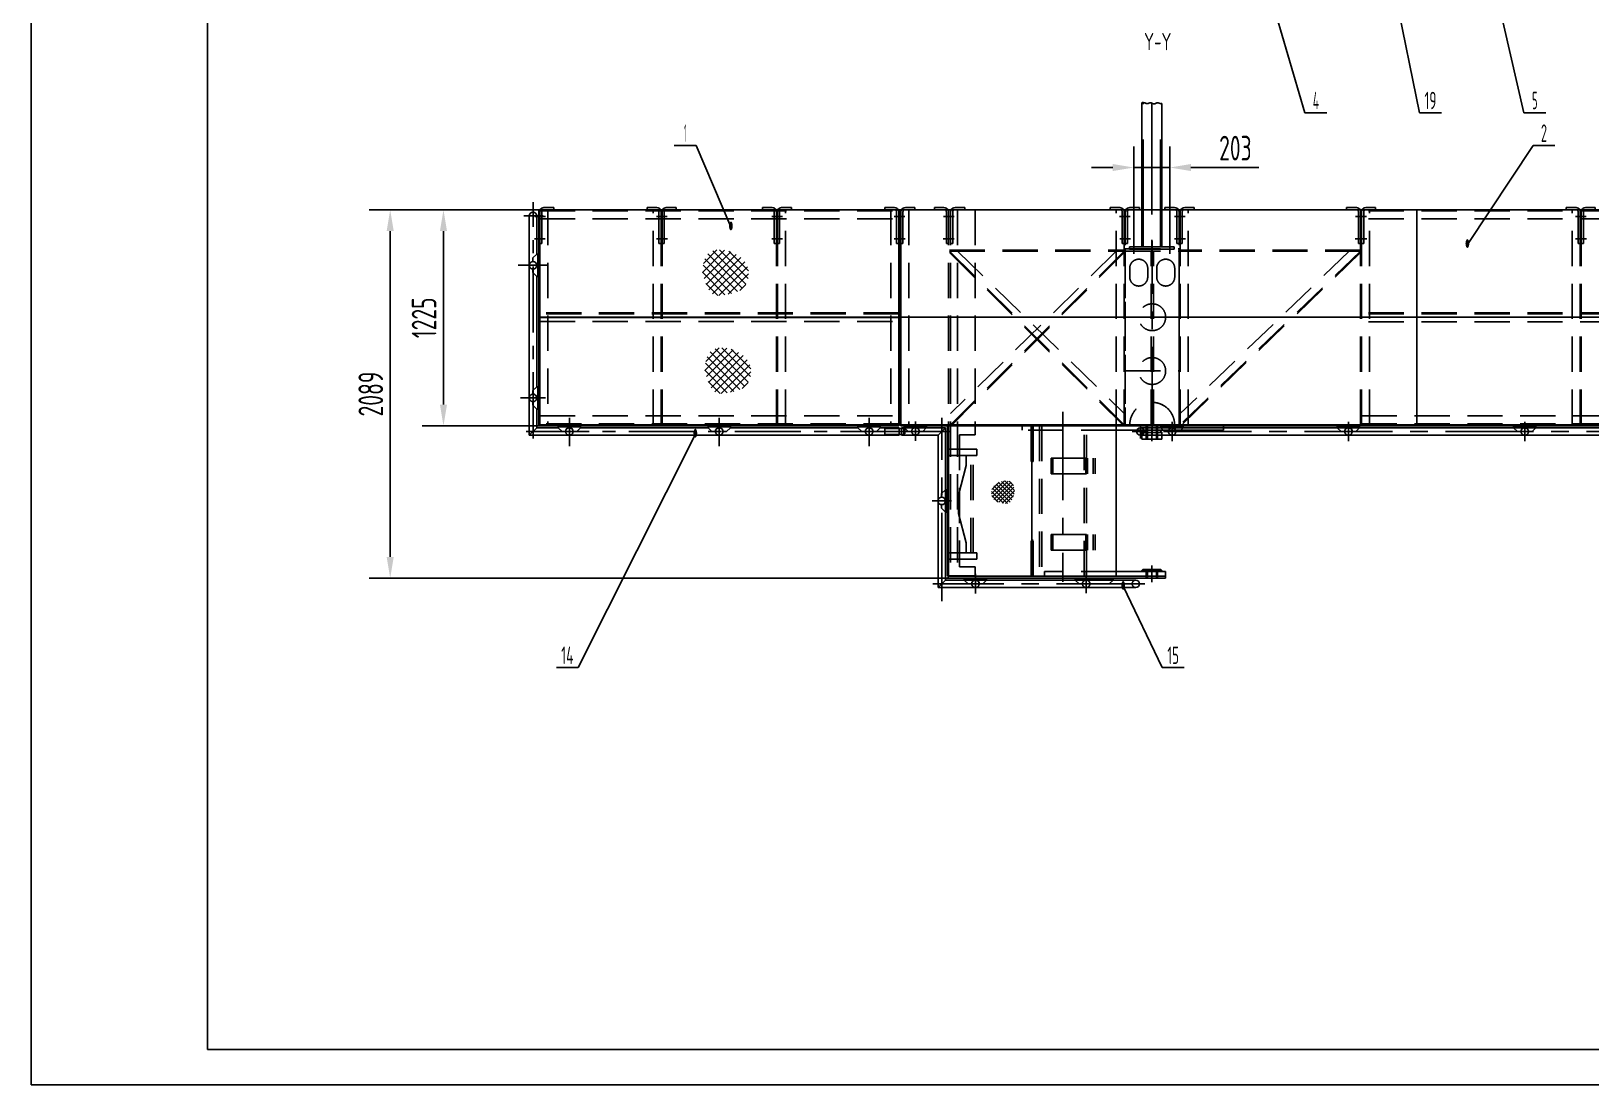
# Model space of a CAD drawing. Header units: millimetres. Extents: x 0 to 16800, y 0 to 11880.
# Drawn here: x 0 to 8845, y 0 to 5977 of the extents above; entities that cross this region are included whole.
import ezdxf
from ezdxf.enums import TextEntityAlignment as Align

# ---------------------------------------------------------------- set-up
doc = ezdxf.new("R2010")
doc.units = ezdxf.units.MM
doc.header["$LTSCALE"] = 400
doc.linetypes.add('F', pattern=[0.75, 0.5, -0.25])
doc.linetypes.add('G', pattern=[2, 1.25, -0.25, 0.25, -0.25])
for name, color, linetype in [('01', 7, 'Continuous'), ('02', 1, 'Continuous'), ('04', 2, 'F'), ('05', 4, 'G'), ('08', 1, 'Continuous'), ('11', 3, 'Continuous')]:
    doc.layers.add(name, color=color, linetype=linetype)
doc.styles.get("Standard").update_dxf_attribs({"font": 'isocp', "width": 0.707, "bigfont": 'intecad.shx'})
doc.dimstyles.new('INTE', dxfattribs={"dimscale": 40, "dimtxt": 3.5, "dimasz": 3, "dimexe": 3, "dimexo": 0, "dimgap": 1, "dimtad": 1, "dimdsep": 46, "dimtxsty": 'Standard', "dimcen": 0, "dimclrd": 1, "dimclre": 1, "dimclrt": 3, "dimaunit": 1, "dimadec": 0, "dimazin": 0, "dimtfac": 1, "dimtmove": 0, "dimatfit": 0, "dimfxl": 1, "dimarcsym": 0})

# ---------------------------------------------------------------- blocks, each defined once
blk = doc.blocks.new('qe40051123afaf')
at = {"layer": '02', "linetype": 'Continuous'}
h = blk.add_hatch(dxfattribs=at)
h.set_pattern_fill('ANSI37', color=1, scale=10, style=0)
h.set_pattern_definition([(45, (13483.265, -2957.207), (-22.45064, 22.45064), []), (135, (13483.265, -2957.207), (-22.45064, -22.45064), [])])
edge = h.paths.add_edge_path()
edge.add_spline(control_points=[(24768.4, -1615.2), (24773.6, -1575.4), (24789.9, -1451.6), (25060.8, -1520.3), (25023.6, -1721.7), (24917.2, -1742.6), (24823.5, -1762), (24790.9, -1691.6), (24776.1, -1647.4), (24770.6, -1624.3), (24768.4, -1615.2)], knot_values=[0, 0, 0, 0, 107.226623, 332.783515, 469.925804, 564.431844, 645.860592, 719.225168, 762.115824, 790.07632, 790.07632, 790.07632, 790.07632], degree=3, periodic=0)
h = blk.add_hatch(dxfattribs=at)
h.set_pattern_fill('ANSI37', color=1, scale=10, style=0)
h.set_pattern_definition([(45, (13496.544, -3513.042), (-22.45064, 22.45064), []), (135, (13496.544, -3513.042), (-22.45064, -22.45064), [])])
edge = h.paths.add_edge_path()
edge.add_spline(control_points=[(24781.7, -2171.1), (24786.9, -2131.2), (24803.2, -2007.4), (25074.1, -2076.2), (25036.8, -2277.6), (24930.5, -2298.5), (24836.7, -2317.9), (24804.2, -2247.4), (24789.3, -2203.3), (24783.9, -2180.2), (24781.7, -2171.1)], knot_values=[0, 0, 0, 0, 107.226623, 332.783515, 469.925804, 564.431844, 645.860592, 719.225168, 762.115824, 790.07632, 790.07632, 790.07632, 790.07632], degree=3, periodic=0)
for p, q in [((23841.2, -1265.5), (23841.2, -2484.5)), ((23847.2, -1874.5), (23847.2, -1276.5)), ((23847.2, -1278.5), (23847.2, -2484.5)), ((25883.2, -1265.5), (25883.2, -2484.5)), ((25883.2, -1265.5), (25883.2, -1874.5)), ((25889.2, -1265.5), (25889.2, -2484.5)), ((25883.2, -1874.5), (23847.2, -1874.5)), ((23847.2, -2484.5), (23847.2, -1875.5)), ((23847.2, -1875.5), (25883.2, -1875.5)), ((25883.2, -1875.5), (25883.2, -2484.5)), ((23847.2, -2484.5), (25877.2, -2484.5)), ((23847.2, -2484.5), (23847.2, -2490.5)), ((25883.2, -2484.5), (23847.2, -2484.5)), ((25883.2, -2490.5), (23847.2, -2490.5)), ((25883.2, -2484.5), (25883.2, -2490.5))]:
    blk.add_line(p, q)
at = {"layer": '01', "color": 7, "linetype": 'Continuous'}
for p, q in [((23892.2, -1265.5), (23841.2, -1265.5)), ((23871.2, -1252.5), (23927.2, -1252.5)), ((23873.2, -1265.5), (25889.2, -1265.5)), ((23927.2, -1252.5), (23927.2, -1264.5)), ((24511.8, -1252.5), (24455.8, -1252.5)), ((24455.8, -1252.5), (24455.8, -1264.5)), ((24564.6, -1252.5), (24620.6, -1252.5)), ((24620.6, -1252.5), (24620.6, -1264.5)), ((25165.8, -1252.5), (25109.8, -1252.5)), ((25109.8, -1252.5), (25109.8, -1264.5)), ((25218.6, -1252.5), (25274.6, -1252.5)), ((25274.6, -1252.5), (25274.6, -1264.5)), ((25859.8, -1252.5), (25803.8, -1252.5)), ((25803.8, -1252.5), (25803.8, -1264.5))]:
    blk.add_line(p, q, dxfattribs=at)
at = {"layer": '01'}
for p, q in [((23927.2, -1264.5), (23871.2, -1264.5)), ((24455.8, -1264.5), (24511.8, -1264.5)), ((24620.6, -1264.5), (24565.2, -1264.5)), ((25109.8, -1264.5), (25165.8, -1264.5)), ((25274.6, -1264.5), (25219.2, -1264.5)), ((25803.8, -1264.5), (25859.8, -1264.5)), ((23841.2, -2484.5), (23847.2, -2484.5)), ((25883.2, -2484.5), (25889.2, -2484.5))]:
    blk.add_line(p, q, dxfattribs=at)
for centre, radius, start, end in [((23871.2, -1276.5), 24, 90, 152.72039), ((23871.2, -1276.5), 12, 90, 113.55646), ((24511.2, -1276.5), 12, 66.44354, 90), ((24512.3, -1274.7), 22.3, 24.57226, 91.25855), ((24564.1, -1274.7), 22.3, 88.74145, 155.42774), ((24565.2, -1276.5), 12, 90, 113.55646), ((25165.2, -1276.5), 12, 66.44354, 90), ((25166.3, -1274.7), 22.3, 24.57226, 91.25855), ((25218.1, -1274.7), 22.3, 88.74145, 155.42774), ((25219.2, -1276.5), 12, 90, 113.55646), ((25859.2, -1276.5), 12, 66.44354, 90), ((25860.3, -1274.7), 22.3, 24.57226, 91.25855)]:
    blk.add_arc(centre, radius, start, end, dxfattribs=at)
at = {"layer": '04', "color": 2, "linetype": 'F'}
for p, q in [((23847.2, -1265.5), (23847.2, -1455.5)), ((23847.2, -1271.5), (25883.2, -1271.5)), ((23847.2, -1315.5), (25883.2, -1315.5)), ((23859.2, -1276.5), (23859.2, -1455.5)), ((23892.2, -1265.5), (23892.2, -2484.5)), ((23927.2, -1265.5), (23927.2, -1265.5)), ((24490.2, -2484.5), (24490.2, -1265.5)), ((24490.2, -1265.5), (24541.2, -1265.5)), ((24523.2, -1276.5), (24523.2, -1455.5)), ((24535.2, -2484.5), (24535.2, -1265.5)), ((24535.2, -1276.5), (24535.2, -1455.5)), ((24541.2, -2484.5), (24541.2, -1265.5)), ((24541.2, -1276.5), (24541.2, -1455.5)), ((24553.2, -1276.5), (24553.2, -1455.5)), ((25144.2, -1265.5), (25195.2, -1265.5)), ((25177.2, -1276.5), (25177.2, -1455.5)), ((25189.2, -2484.5), (25189.2, -1265.5)), ((25189.2, -1276.5), (25189.2, -1455.5)), ((25195.2, -2484.5), (25195.2, -1265.5)), ((25195.2, -1276.5), (25195.2, -1455.5)), ((25207.2, -1276.5), (25207.2, -1455.5)), ((25240.2, -2484.5), (25240.2, -1265.5)), ((25838.2, -1265.5), (25838.2, -2484.5)), ((25871.2, -1276.5), (25871.2, -1455.5)), ((25883.2, -1276.5), (25883.2, -1455.5)), ((23847.2, -1455.5), (23859.2, -1455.5)), ((24535.2, -1455.5), (24523.2, -1455.5)), ((24541.2, -1455.5), (24553.2, -1455.5)), ((25189.2, -1455.5), (25177.2, -1455.5)), ((25195.2, -1455.5), (25207.2, -1455.5)), ((25883.2, -1455.5), (25871.2, -1455.5)), ((25883.2, -1849.5), (23847.2, -1849.5)), ((25883.2, -1855.5), (23847.2, -1855.5)), ((23847.2, -1899.5), (25883.2, -1899.5)), ((23847.2, -2433.5), (25883.2, -2433.5)), ((23892.2, -2484.5), (23841.2, -2484.5)), ((25883.2, -2478.5), (23847.2, -2478.5)), ((25883.2, -2484.5), (23847.2, -2484.5)), ((25838.2, -2484.5), (25883.2, -2484.5))]:
    blk.add_line(p, q, dxfattribs=at)
for centre, radius, start, end in [((23871.2, -1276.5), 24, 152.72039, 180), ((23871.2, -1276.5), 12, 113.55646, 180), ((24511.2, -1276.5), 12, 0, 66.44354), ((24511.2, -1276.5), 24, 0, 27.27961), ((24565.2, -1276.5), 24, 152.72039, 180), ((24565.2, -1276.5), 12, 113.55646, 180), ((25165.2, -1276.5), 12, 0, 66.44354), ((25165.2, -1276.5), 24, 0, 27.27961), ((25219.2, -1276.5), 24, 152.72039, 180), ((25219.2, -1276.5), 12, 113.55646, 180), ((25859.2, -1276.5), 12, 0, 66.44354), ((25859.2, -1276.5), 24, 0, 27.27961)]:
    blk.add_arc(centre, radius, start, end, dxfattribs=at)
at = {"layer": '05', "color": 4, "linetype": 'G'}
for p, q in [((23819.3, -1303.5), (23879.5, -1303.5)), ((24509.3, -1303.5), (24569.6, -1303.5)), ((25163.3, -1303.5), (25223.6, -1303.5)), ((25857.3, -1303.5), (25917.6, -1303.5)), ((23817, -1430.5), (23878.6, -1430.5)), ((24509.3, -1430.5), (24570.9, -1430.5)), ((25163.3, -1430.5), (25224.9, -1430.5)), ((25163.3, -1430.5), (25224.9, -1430.5)), ((25857.3, -1430.5), (25918.9, -1430.5))]:
    blk.add_line(p, q, dxfattribs=at)
blk = doc.blocks.new('A$C42797331')
at = {"layer": '01', "color": 7, "linetype": 'Continuous', "ltscale": 0.6}
for p, q in [((24.7, 114), (24.7, 0)), ((30.7, 114), (24.7, 114)), ((30.7, 114), (30.7, 0)), ((30.7, 114), (36.7, 108)), ((36.7, 108), (36.7, 6)), ((30.7, 0), (24.7, 0)), ((30.7, 0), (36.7, 6))]:
    blk.add_line(p, q, dxfattribs=at)
at = {"layer": '05', "ltscale": 0.6}
blk.add_line((0, 57), (60.2, 57), dxfattribs=at)
blk = doc.blocks.new('A$C7C0A59EA')
at = {"layer": '04'}
for p, q in [((0, 36), (0, 0)), ((0, 36), (160, 36)), ((160, 36), (160, 0)), ((0, 0), (160, 0))]:
    blk.add_line(p, q, dxfattribs=at)
blk = doc.blocks.new('A$C6C847E6B')
at = {"layer": '04'}
for p, q in [((0, 12), (984, 12)), ((0, 12), (0, 0)), ((984, 12), (984, 0)), ((0, 0), (984, 0))]:
    blk.add_line(p, q, dxfattribs=at)
blk = doc.blocks.new('A$C20E85FB4')
at = {"layer": '02', "linetype": 'Continuous', "ltscale": 0.8}
h = blk.add_hatch(dxfattribs=at)
h.set_pattern_fill('ANSI37', color=1, scale=10, style=0)
h.set_pattern_definition([(45, (-11288.267, -1206.898), (-22.45064, 22.45064), []), (135, (-11288.267, -1206.898), (-22.45064, -22.45064), [])])
edge = h.paths.add_edge_path()
edge.add_spline(control_points=[(-3.1, 135.1), (2.1, 175), (18.3, 298.7), (289.3, 230), (252, 28.6), (145.7, 7.7), (51.9, -11.7), (19.4, 58.8), (4.5, 102.9), (-1, 126), (-3.1, 135.1)], knot_values=[0, 0, 0, 0, 107.226623, 332.783515, 469.925804, 564.431844, 645.860592, 719.225168, 762.115824, 790.07632, 790.07632, 790.07632, 790.07632], degree=3, periodic=0)
blk = doc.blocks.new('a78945611qwer11asfqre')
for p, q in [((28308.5, -3125.9), (28321.5, -3112.9)), ((28422.5, -3125.9), (28308.5, -3125.9)), ((28308.5, -3125.9), (28308.5, -3163.9)), ((28308.5, -3163.9), (28422.5, -3163.9)), ((28409.5, -3112.9), (28321.5, -3112.9)), ((28422.5, -3125.9), (28409.5, -3112.9)), ((28422.5, -3163.9), (28422.5, -3125.9))]:
    blk.add_line(p, q)
at = {"layer": '01', "color": 7, "linetype": 'Continuous'}
for p, q in [((26967.5, -1849.9), (27021.5, -1849.9)), ((27021.5, -1849.9), (27021.5, -1861.9)), ((27185.5, -1849.9), (27131.5, -1849.9)), ((27131.5, -1849.9), (27131.5, -1861.9)), ((27249.5, -1849.9), (27303.5, -1849.9)), ((27303.5, -1849.9), (27303.5, -1861.9)), ((28182.5, -1849.9), (28128.5, -1849.9)), ((28128.5, -1849.9), (28128.5, -1861.9)), ((28240.5, -1849.9), (28294.5, -1849.9)), ((28294.5, -1849.9), (28294.5, -1861.9)), ((28493.5, -1849.9), (28439.5, -1849.9)), ((28439.5, -1849.9), (28439.5, -1861.9)), ((28551.5, -1849.9), (28605.5, -1849.9)), ((28605.5, -1849.9), (28605.5, -1861.9)), ((29525.1, -1849.9), (29469.1, -1849.9)), ((29469.1, -1849.9), (29469.1, -1861.9)), ((29577.9, -1849.9), (29633.9, -1849.9)), ((29633.9, -1849.9), (29633.9, -1861.9)), ((30771.1, -1849.9), (30715.1, -1849.9)), ((30715.1, -1849.9), (30715.1, -1861.9)), ((30823.9, -1849.9), (30879.9, -1849.9)), ((30879.9, -1849.9), (30879.9, -1861.9)), ((31777.1, -1849.9), (31721.1, -1849.9)), ((31721.1, -1849.9), (31721.1, -1861.9)), ((31829.9, -1849.9), (31885.9, -1849.9)), ((31885.9, -1849.9), (31885.9, -1861.9)), ((32771.1, -1849.9), (32715.1, -1849.9)), ((32715.1, -1849.9), (32715.1, -1861.9)), ((26935.5, -1862.9), (26935.5, -3081.9)), ((26941.5, -3081.9), (26941.5, -1862.9)), ((32794.5, -1862.9), (26941.5, -1862.9)), ((29867.5, -1862.9), (29867.5, -3081.9)), ((29868.5, -1862.9), (29868.5, -3081.9)), ((32794.5, -3081.9), (32794.5, -1862.9)), ((32800.5, -1862.9), (32800.5, -3081.9)), ((32794.5, -2472.4), (26941.5, -2472.4)), ((31454.1, -2447.4), (31392.3, -2447.4)), ((31444.1, -2497.4), (31390.5, -2497.4)), ((26935.5, -3081.9), (26941.5, -3081.9)), ((26941.5, -3081.9), (32794.5, -3081.9)), ((26941.5, -3087.9), (26941.5, -3081.9)), ((26941.5, -3087.9), (32794.5, -3087.9)), ((27205.5, -3081.9), (27205.5, -3939.4)), ((27211.5, -3087.9), (27211.5, -3939.4)), ((27684.5, -3087.9), (27684.5, -3939.9)), ((28163.5, -3081.9), (28163.5, -3939.9)), ((28772.1, -3112.9), (28772.1, -3087.9)), ((32800.5, -3081.9), (32794.5, -3081.9)), ((32794.5, -3087.9), (32794.5, -3081.9)), ((28772.1, -3112.9), (28163.5, -3112.9)), ((27209.8, -3951.9), (27209.8, -3939.9)), ((28441.7, -3939.9), (27209.8, -3939.9)), ((28441.7, -3951.9), (27209.8, -3951.9)), ((28441.7, -3914.9), (28163.5, -3914.9)), ((28441.7, -3951.9), (28441.7, -3914.9))]:
    blk.add_line(p, q, dxfattribs=at)
at = {"layer": '01'}
for p, q in [((27021.5, -1861.9), (26965.5, -1861.9)), ((27131.5, -1861.9), (27188.5, -1861.9)), ((27303.5, -1861.9), (27247.5, -1861.9)), ((28128.5, -1861.9), (28185.5, -1861.9)), ((28294.5, -1861.9), (28238.5, -1861.9)), ((28439.5, -1861.9), (28496.5, -1861.9)), ((28605.5, -1861.9), (28549.5, -1861.9)), ((29469.1, -1861.9), (29524.5, -1861.9)), ((29633.9, -1861.9), (29577.9, -1861.9)), ((30715.1, -1861.9), (30770.5, -1861.9)), ((30879.9, -1861.9), (30824.5, -1861.9)), ((31721.1, -1861.9), (31777.1, -1861.9)), ((31885.9, -1861.9), (31830.5, -1861.9)), ((32715.1, -1861.9), (32770.5, -1861.9)), ((27205.5, -3939.4), (27211.5, -3939.4)), ((27209.8, -3939.9), (27209.8, -3939.4)), ((27211.5, -3939.4), (27215.8, -3939.4))]:
    blk.add_line(p, q, dxfattribs=at)
for centre, radius, start, end in [((26967.5, -1875.9), 26, 90, 150), ((27185.5, -1875.9), 26, 30, 90), ((27249.5, -1875.9), 26, 90, 150), ((28182.5, -1875.9), 26, 30, 90), ((28240.5, -1875.9), 26, 90, 150), ((28493.5, -1875.9), 26, 30, 90), ((28551.5, -1875.9), 26, 90, 150), ((29525.6, -1872.2), 22.3, 24.57226, 91.25855), ((29577.4, -1872.2), 22.3, 88.74145, 155.42774), ((30771.6, -1872.2), 22.3, 24.57226, 91.25855), ((30823.4, -1872.2), 22.3, 88.74145, 155.42774), ((31777.6, -1872.2), 22.3, 24.57226, 91.25855), ((31829.4, -1872.2), 22.3, 88.74145, 155.42774), ((32771.6, -1872.2), 22.3, 24.57226, 91.25855), ((26965.5, -1873.9), 12, 90, 113.55646), ((27187.5, -1873.9), 12, 66.44354, 90), ((27247.5, -1873.9), 12, 90, 113.55646), ((28184.5, -1873.9), 12, 66.44354, 90), ((28238.5, -1873.9), 12, 90, 113.55646), ((28495.5, -1873.9), 12, 66.44354, 90), ((28549.5, -1873.9), 12, 90, 113.55646), ((29524.5, -1873.9), 12, 66.44354, 90), ((29578.5, -1873.9), 12, 90, 113.55646), ((30770.5, -1873.9), 12, 66.44354, 90), ((30824.5, -1873.9), 12, 90, 113.55646), ((31776.5, -1873.9), 12, 66.44354, 90), ((31830.5, -1873.9), 12, 90, 113.55646), ((32770.5, -1873.9), 12, 66.44354, 90)]:
    blk.add_arc(centre, radius, start, end, dxfattribs=at)
at = {"layer": '04', "color": 2, "linetype": 'F'}
for p, q in [((26941.5, -1862.9), (26941.5, -2052.9)), ((26941.5, -1873.9), (26941.5, -2052.9)), ((26941.5, -1873.9), (26941.5, -2052.9)), ((26953.5, -1873.9), (26953.5, -2052.9)), ((27199.5, -1873.9), (27199.5, -2052.9)), ((27211.5, -1862.9), (27211.5, -3939.4)), ((27211.5, -1862.9), (27211.5, -2052.9)), ((27211.5, -1873.9), (27211.5, -2052.9)), ((27211.5, -1873.9), (27211.5, -2052.9)), ((27223.5, -1862.9), (27223.5, -2052.9)), ((27223.5, -1873.9), (27223.5, -2052.9)), ((27223.5, -1873.9), (27223.5, -2052.9)), ((27235.5, -1873.9), (27235.5, -2052.9)), ((27262.5, -1862.9), (27262.5, -3939.4)), ((27363.5, -1862.9), (27363.5, -3139.3)), ((28196.5, -1873.9), (28196.5, -2052.9)), ((28208.5, -1873.9), (28208.5, -2052.9)), ((28214.5, -1873.9), (28214.5, -2052.9)), ((28226.5, -1873.9), (28226.5, -2052.9)), ((28507.5, -1873.9), (28507.5, -2052.9)), ((28519.5, -1873.9), (28519.5, -2052.9)), ((28525.5, -1873.9), (28525.5, -2052.9)), ((28537.5, -1873.9), (28537.5, -2052.9)), ((29536.5, -1873.9), (29536.5, -2052.9)), ((29548.5, -1873.9), (29548.5, -2052.9)), ((29548.5, -1875.9), (29548.5, -2052.9)), ((32794.5, -1868.9), (29554.5, -1868.9)), ((29554.5, -1873.9), (29554.5, -2052.9)), ((29554.5, -1873.9), (29554.5, -2052.9)), ((32794.5, -1912.9), (29554.5, -1912.9)), ((29566.5, -1873.9), (29566.5, -2052.9)), ((30749.5, -3081.9), (30749.5, -1862.9)), ((30782.5, -1873.9), (30782.5, -2052.9)), ((30794.5, -3081.9), (30794.5, -1862.9)), ((30794.5, -1873.9), (30794.5, -2052.9)), ((30800.5, -3081.9), (30800.5, -1862.9)), ((30800.5, -1873.9), (30800.5, -2052.9)), ((30812.5, -1873.9), (30812.5, -2052.9)), ((31788.5, -1873.9), (31788.5, -2052.9)), ((31800.5, -3081.9), (31800.5, -1862.9)), ((31800.5, -1873.9), (31800.5, -2052.9)), ((31806.5, -3081.9), (31806.5, -1862.9)), ((31806.5, -1873.9), (31806.5, -2052.9)), ((31818.5, -1873.9), (31818.5, -2052.9)), ((31851.5, -3081.9), (31851.5, -1862.9)), ((32782.5, -1873.9), (32782.5, -2052.9)), ((32794.5, -1873.9), (32794.5, -2052.9)), ((32794.5, -1875.9), (32794.5, -2052.9)), ((26941.5, -2052.9), (26953.5, -2052.9)), ((27211.5, -2052.9), (27199.5, -2052.9)), ((27223.5, -2052.9), (27235.5, -2052.9)), ((28208.5, -2052.9), (28196.5, -2052.9)), ((28214.5, -2052.9), (28226.5, -2052.9)), ((28214.5, -2084.9), (28519.5, -2084.9)), ((28214.5, -2084.9), (28214.5, -3081.9)), ((28214.5, -2096.9), (28519.5, -2096.9)), ((28519.5, -2052.9), (28507.5, -2052.9)), ((28519.5, -3081.9), (28519.5, -2084.9)), ((28525.5, -2052.9), (28537.5, -2052.9)), ((29548.5, -2052.9), (29536.5, -2052.9)), ((29554.5, -2052.9), (29566.5, -2052.9)), ((30794.5, -2052.9), (30782.5, -2052.9)), ((30800.5, -2052.9), (30812.5, -2052.9)), ((31800.5, -2052.9), (31788.5, -2052.9)), ((31806.5, -2052.9), (31818.5, -2052.9)), ((32794.5, -2052.9), (32782.5, -2052.9)), ((28239.5, -2193.9), (28239.5, -2243.9)), ((28341.5, -2193.7), (28341.5, -2243.9)), ((28392.5, -2193.7), (28392.5, -2243.9)), ((28494.5, -2193.9), (28494.5, -2243.9)), ((28214.5, -2471.9), (28519.5, -2471.9)), ((32794.5, -2447.4), (29554.5, -2447.4)), ((32794.5, -2453.4), (29554.5, -2453.4)), ((32794.5, -2497.4), (29554.5, -2497.4)), ((28214.5, -2776.9), (28519.5, -2776.9)), ((27679.8, -3290.9), (27679.8, -3087.9)), ((27691.8, -3290.9), (27691.8, -3087.9)), ((27727.3, -3087.9), (27727.3, -3939.9)), ((27994.3, -3087.9), (27727.3, -3087.9)), ((27740.3, -3087.9), (27740.3, -3939.9)), ((27981.3, -3939.9), (27981.3, -3087.9)), ((27994.3, -3939.9), (27994.3, -3087.9)), ((28214.6, -3081.9), (28240, -3081.9)), ((28240, -3081.9), (28494, -3081.9)), ((28494, -3081.9), (28519.4, -3081.9)), ((29554.5, -3031.9), (32794.5, -3031.9)), ((29554.5, -3075.9), (32794.5, -3075.9)), ((27274.5, -3139.3), (27274.5, -3888.6)), ((27363.5, -3139.3), (27274.5, -3139.3)), ((27211.5, -3256.9), (27211.5, -3808.9)), ((27300.5, -3256.9), (27211.5, -3256.9)), ((27311.5, -3313.9), (27311.5, -3256.9)), ((27338.7, -3808.9), (27338.7, -3256.9)), ((27350.7, -3808.9), (27350.7, -3256.9)), ((27794.9, -3271.9), (28043.8, -3271.9)), ((27794.9, -3271.9), (27794.9, -3360.9)), ((27804.1, -3271.9), (27804.1, -3360.9)), ((27990.2, -3271.9), (27990.2, -3360.9)), ((27999.4, -3271.9), (27999.4, -3360.9)), ((28031.9, -3271.9), (28031.9, -3360.9)), ((28043.8, -3271.9), (28043.8, -3360.9)), ((27311.5, -3313.9), (27268.2, -3480.4)), ((27794.9, -3360.9), (28043.8, -3360.9)), ((27267.6, -3486), (27267.6, -3578.4)), ((27311.5, -3751.9), (27268.2, -3585.4)), ((27794.9, -3703.9), (28043.8, -3703.9)), ((27794.9, -3703.9), (27794.9, -3792.9)), ((27804.1, -3703.9), (27804.1, -3792.9)), ((27990.2, -3703.9), (27990.2, -3792.9)), ((27999.4, -3703.9), (27999.4, -3792.9)), ((28031.9, -3703.9), (28031.9, -3792.9)), ((28043.8, -3703.9), (28043.8, -3792.9)), ((27311.5, -3808.9), (27311.5, -3751.9)), ((27679.8, -3939.9), (27679.8, -3736.9)), ((27691.8, -3939.9), (27691.8, -3736.9)), ((27794.9, -3792.9), (28043.8, -3792.9)), ((27211.5, -3808.9), (27300.5, -3808.9)), ((27363.5, -3888.6), (27274.5, -3888.6)), ((27363.5, -3888.6), (27363.5, -3939.4)), ((27363.5, -3939.4), (27211.5, -3939.4)), ((27727.3, -3939.9), (27994.3, -3939.9)), ((28163.5, -3914.9), (27756.1, -3914.9))]:
    blk.add_line(p, q, dxfattribs=at)
at = {"layer": '04'}
for p, q in [((26986.5, -1862.9), (26986.5, -3081.9)), ((27223.5, -1862.9), (27223.5, -3939.4)), ((28163.5, -3081.9), (28163.5, -1862.9)), ((28208.5, -3081.9), (28208.5, -1862.9)), ((28214.5, -1862.9), (28214.5, -3081.9)), ((28519.5, -1862.9), (28519.5, -3081.9)), ((28525.5, -3081.9), (28525.5, -1862.9)), ((28570.5, -3081.9), (28570.5, -1862.9)), ((29548.5, -3081.9), (29548.5, -1862.9)), ((29554.5, -3081.9), (29554.5, -1862.9)), ((29599.5, -3081.9), (29599.5, -1862.9)), ((27217.5, -2090.9), (28208.5, -2090.9)), ((27217.5, -2096.9), (28208.5, -2096.9)), ((27217.5, -2096.9), (28208.5, -3081.9)), ((27217.5, -2105.4), (28200, -3081.9)), ((28163.5, -2096.9), (27223.5, -3018.4)), ((28208.5, -2096.9), (27223.5, -3081.9)), ((28208.5, -2105.4), (27232, -3081.9)), ((27262.5, -2096.9), (28208.5, -3018.4)), ((29548.5, -2090.9), (28525.5, -2090.9)), ((29548.5, -2096.9), (28525.5, -2096.9)), ((29548.5, -2096.9), (28525.5, -3081.9)), ((29484.8, -2096.9), (28525.5, -3018.4)), ((29548.5, -2105.4), (28534, -3081.9)), ((27629.1, -3112.9), (27629.1, -3087.9)), ((28772.1, -3087.9), (27629.1, -3087.9)), ((28333.7, -3087.9), (28333.7, -3163.9)), ((28340, -3087.9), (28340, -3163.9)), ((28391, -3087.9), (28391, -3163.9)), ((28397.2, -3087.9), (28397.2, -3163.9)), ((28163.5, -3112.9), (27629.1, -3112.9)), ((27679.8, -3290.9), (27691.8, -3290.9)), ((27679.8, -3736.9), (27691.8, -3736.9)), ((27756.1, -3939.9), (27756.1, -3914.9)), ((28333.7, -3951.9), (28333.7, -3902.9)), ((28340, -3951.9), (28340, -3902.9)), ((28391, -3951.9), (28391, -3902.9)), ((28397.2, -3951.9), (28397.2, -3902.9))]:
    blk.add_line(p, q, dxfattribs=at)
at = {"layer": '04', "color": 2, "linetype": 'F'}
for centre in [(28367, -2471.9), (28367, -2776.9)]:
    blk.add_circle(centre, 76.2, dxfattribs=at)
for centre, radius, start, end in [((26967.5, -1875.9), 26, 150, 180), ((26965.5, -1873.9), 12, 113.55646, 180), ((27187.5, -1873.9), 12, 0, 66.44354), ((27185.5, -1875.9), 26, 0, 30), ((27249.5, -1875.9), 26, 150, 180), ((27247.5, -1873.9), 12, 113.55646, 180), ((28184.5, -1873.9), 12, 0, 66.44354), ((28182.5, -1875.9), 26, 0, 30), ((28240.5, -1875.9), 26, 150, 180), ((28238.5, -1873.9), 12, 113.55646, 180), ((28495.5, -1873.9), 12, 0, 66.44354), ((28493.5, -1875.9), 26, 0, 30), ((28551.5, -1875.9), 26, 150, 180), ((28549.5, -1873.9), 12, 113.55646, 180), ((29524.5, -1873.9), 12, 0, 66.44354), ((29524.5, -1873.9), 24, 0, 27.27961), ((29578.5, -1873.9), 24, 152.72039, 180), ((29578.5, -1873.9), 12, 113.55646, 180), ((30770.5, -1873.9), 12, 0, 66.44354), ((30770.5, -1873.9), 24, 0, 27.27961), ((30824.5, -1873.9), 24, 152.72039, 180), ((30824.5, -1873.9), 12, 113.55646, 180), ((31776.5, -1873.9), 12, 0, 66.44354), ((31776.5, -1873.9), 24, 0, 27.27961), ((31830.5, -1873.9), 24, 152.72039, 180), ((31830.5, -1873.9), 12, 113.55646, 180), ((32770.5, -1873.9), 12, 0, 66.44354), ((32770.5, -1873.9), 24, 0, 27.27961), ((32770.5, -1873.9), 24, 0, 27.27961), ((28290.5, -2193.9), 51, 0, 180), ((28443.5, -2193.9), 51, 0, 180), ((28290.5, -2243.9), 51, 180, 0), ((28443.5, -2243.9), 51, 180, 0), ((28367, -3081.9), 127, 0, 180), ((27289.5, -3486), 22, 165.44176, 183.78552), ((27289.5, -3579.9), 22, 176.21448, 194.55824)]:
    blk.add_arc(centre, radius, start, end, dxfattribs=at)
at = {"layer": '05', "color": 4, "linetype": 'G'}
for p, q in [((26961.4, -1900.9), (26921.8, -1900.9)), ((27243.4, -1900.9), (27183.2, -1900.9)), ((28180.6, -1900.9), (28240.8, -1900.9)), ((28182.6, -1900.9), (28242.9, -1900.9)), ((28493.6, -1900.9), (28553.9, -1900.9)), ((29580.4, -1900.9), (29520.2, -1900.9)), ((29522.6, -1900.9), (29582.9, -1900.9)), ((30768.6, -1900.9), (30828.9, -1900.9)), ((31774.6, -1900.9), (31834.9, -1900.9)), ((32826.4, -1900.9), (32766.2, -1900.9)), ((26961.4, -2027.9), (26923.7, -2027.9)), ((27243.4, -2027.9), (27181.9, -2027.9)), ((28182.6, -2027.9), (28244.2, -2027.9)), ((28182.6, -2027.9), (28244.2, -2027.9)), ((28493.6, -2027.9), (28555.2, -2027.9)), ((29580.4, -2027.9), (29518.9, -2027.9)), ((29580.4, -2027.9), (29518.9, -2027.9)), ((29522.6, -2027.9), (29584.2, -2027.9)), ((29522.6, -2027.9), (29584.2, -2027.9)), ((29522.6, -2027.9), (29584.2, -2027.9)), ((30768.6, -2027.9), (30830.2, -2027.9)), ((30768.6, -2027.9), (30830.2, -2027.9)), ((30768.6, -2027.9), (30830.2, -2027.9)), ((30768.6, -2027.9), (30830.2, -2027.9)), ((31774.6, -2027.9), (31836.2, -2027.9)), ((31774.6, -2027.9), (31836.2, -2027.9)), ((31774.6, -2027.9), (31836.2, -2027.9)), ((32826.4, -2027.9), (32764.9, -2027.9)), ((27860.8, -3009.1), (27860.8, -3972.5)), ((28365.5, -3099.5), (28365.5, -3175.4)), ((28365.5, -3879.4), (28365.5, -3974.6))]:
    blk.add_line(p, q, dxfattribs=at)
at = {"layer": '05'}
blk.add_line((28367, -3140.1), (28367, -2038.3), dxfattribs=at)
at = {"layer": '04', "xscale": -1}
for name, p in [('A$C20E85FB4', (31415.8, -2259.8)), ('A$C20E85FB4', (31428.9, -2942.6)), ('A$C7C0A59EA', (27371.5, -3256.9))]:
    blk.add_blockref(name, p, dxfattribs=at)
at = {"layer": '04', "color": 2, "linetype": 'F', "xscale": -1, "rotation": 270}
blk.add_blockref('A$C6C847E6B', (28361.6, -3081.9), dxfattribs=at)
at = {"layer": '04', "xscale": -0.5, "yscale": 0.5, "zscale": 0.5}
blk.add_blockref('A$C20E85FB4', (27585.2, -3528.9), dxfattribs=at)
at = {"layer": '04', "rotation": 180}
blk.add_blockref('A$C7C0A59EA', (27371.5, -3808.9), dxfattribs=at)
at = {"layer": '04', "xscale": -1, "rotation": 270}
blk.add_blockref('A$C42797331', (28308.5, -3939.6), dxfattribs=at)
blk = doc.blocks.new('*D239')
at = {"layer": '08', "color": 1, "lineweight": -2, "ltscale": 2}
for p, q in [((2878.2, 4963.1), (2218.2, 4963.1)), ((2338.2, 4843.1), (2338.2, 3858.1)), ((2884.2, 3738.1), (2218.2, 3738.1))]:
    blk.add_line(p, q, dxfattribs=at)
at = {"layer": '08', "color": 1, "ltscale": 2}
for points in [[(2318.2, 4843.1), (2358.2, 4843.1), (2338.2, 4963.1)], [(2318.2, 3858.1), (2358.2, 3858.1), (2338.2, 3738.1)]]:
    blk.add_solid(points, dxfattribs=at)
at = {"layer": 'Defpoints', "color": 0, "ltscale": 2}
for p in [(2878.2, 4963.1), (2338.2, 3738.1), (2884.2, 3738.1)]:
    blk.add_point(p, dxfattribs=at)
at = {"layer": '08', "color": 3, "ltscale": 2, "insert": (2228.2, 4350.6), "char_height": 140, "attachment_point": 5, "rotation": 90}
blk.add_mtext('1225', dxfattribs=at)
blk = doc.blocks.new('*D240')
at = {"layer": '08', "color": 1, "lineweight": -2, "ltscale": 2}
for p, q in [((2878.2, 4963.1), (1916.1, 4963.1)), ((2036.1, 4843.1), (2036.1, 2994.1)), ((5200.4, 2874.1), (1916.1, 2874.1))]:
    blk.add_line(p, q, dxfattribs=at)
at = {"layer": '08', "color": 1, "ltscale": 2}
for points in [[(2016.1, 4843.1), (2056.1, 4843.1), (2036.1, 4963.1)], [(2016.1, 2994.1), (2056.1, 2994.1), (2036.1, 2874.1)]]:
    blk.add_solid(points, dxfattribs=at)
at = {"layer": 'Defpoints', "color": 0, "ltscale": 2}
for p in [(2878.2, 4963.1), (2036.1, 2874.1), (5200.4, 2874.1)]:
    blk.add_point(p, dxfattribs=at)
at = {"layer": '08', "color": 3, "ltscale": 2, "insert": (1926.1, 3918.6), "char_height": 140, "attachment_point": 5, "rotation": 90}
blk.add_mtext('2089', dxfattribs=at)
blk = doc.blocks.new('*D241')
at = {"layer": '08', "color": 1, "lineweight": -2, "ltscale": 2}
for p, q in [((6254.1, 4758.3), (6254.1, 5323.2)), ((6457.1, 4758.3), (6457.1, 5323.2)), ((6134.1, 5203.2), (6014.1, 5203.2)), ((6254.1, 5203.2), (6457.1, 5203.2)), ((6577.1, 5203.2), (6961.9, 5203.2))]:
    blk.add_line(p, q, dxfattribs=at)
at = {"layer": '08', "color": 1, "ltscale": 2}
for points in [[(6134.1, 5223.2), (6134.1, 5183.2), (6254.1, 5203.2)], [(6577.1, 5223.2), (6577.1, 5183.2), (6457.1, 5203.2)]]:
    blk.add_solid(points, dxfattribs=at)
at = {"layer": 'Defpoints', "color": 0, "ltscale": 2}
for p in [(6457.1, 5203.2), (6254.1, 4758.3), (6457.1, 4758.3)]:
    blk.add_point(p, dxfattribs=at)
at = {"layer": '08', "color": 3, "ltscale": 2, "insert": (6829.5, 5313.2), "char_height": 140, "attachment_point": 5}
blk.add_mtext('203', dxfattribs=at)
blk = doc.blocks.new('A$C78D047BC')
at = {"ltscale": 1.5}
for p, q in [((0, 33), (127, 33)), ((0, 33), (0, 22)), ((22, 0), (0, 22)), ((22, 0), (41.5, 0)), ((85.5, 0), (105, 0)), ((105, 0), (127, 22)), ((127, 33), (127, 22))]:
    blk.add_line(p, q, dxfattribs=at)
blk.add_arc((63.5, 0), 22, 0, 180, dxfattribs=at)
at = {"layer": '04', "color": 2, "linetype": 'F', "ltscale": 1.5}
blk.add_line((0, 28), (127, 28), dxfattribs=at)
blk = doc.blocks.new('321adf456qw7er8a456fqe')
at = {"ltscale": 0.75}
for p, q in [((-2520.2, 2006.2), (-2477.9, 2048.5)), ((-422.9, 2048.5), (-422.9, 2006.2)), ((-395.9, 2044.1), (-422.9, 2044.1)), ((-395.9, 2044.1), (-390.9, 2041.2)), ((-395.9, 2010.6), (-422.9, 2010.6)), ((-395.9, 2010.6), (-390.9, 2013.5))]:
    blk.add_line(p, q, dxfattribs=at)
blk.add_arc((-2499, 3250.9), 21.1, 0, 180, dxfattribs=at)
at = {"layer": '01', "color": 7, "linetype": 'Continuous', "ltscale": 0.75}
for p, q in [((-2520.2, 2006.2), (-2520.2, 3251.4)), ((-2477.9, 3097.2), (-2477.9, 3251.4)), ((-2477.9, 3033.5), (-2477.9, 3097.2)), ((-2477.9, 2281.7), (-2477.9, 2906.5)), ((-2477.9, 2048.5), (-2477.9, 2154.7)), ((-2356.4, 2048.5), (-2477.9, 2048.5)), ((-1506.4, 2048.5), (-2229.4, 2048.5)), ((-656.4, 2048.5), (-1379.4, 2048.5)), ((-422.9, 2048.5), (-529.4, 2048.5)), ((-395.9, 2044.1), (-395.9, 2010.6)), ((-390.9, 2041.2), (-390.9, 2013.5)), ((-422.9, 2006.2), (-2520.2, 2006.2))]:
    blk.add_line(p, q, dxfattribs=at)
at = {"layer": '04', "color": 2, "linetype": 'F', "ltscale": 0.75}
for p, q in [((-422.9, 2044.1), (-502.9, 2044.1)), ((-502.9, 2044.1), (-502.9, 2010.6)), ((-422.9, 2010.6), (-502.9, 2010.6))]:
    blk.add_line(p, q, dxfattribs=at)
for centre in [(-2499, 2970), (-2499, 2218), (-2292.9, 2027.4), (-1442.9, 2027.4), (-592.9, 2027.4)]:
    blk.add_circle(centre, 21.1, dxfattribs=at)
at = {"layer": '05', "color": 4, "linetype": 'G', "ltscale": 0.75}
for p, q in [((-2499, 1988.3), (-2499, 3327.6)), ((-2442.3, 3250.9), (-2551.7, 3250.9)), ((-2420.8, 2970), (-2582.7, 2970)), ((-2427.5, 2218), (-2569.5, 2218)), ((-2292.9, 2105.5), (-2292.9, 1943.7)), ((-1442.9, 2105.5), (-1442.9, 1943.7)), ((-592.9, 2105.5), (-592.9, 1943.7)), ((-380.4, 2027.4), (-2537.6, 2027.4))]:
    blk.add_line(p, q, dxfattribs=at)
at = {"ltscale": 0.75, "rotation": 270}
for p in [(-2499.9, 3033.5), (-2499.9, 2281.5)]:
    blk.add_blockref('A$C78D047BC', p, dxfattribs=at)
at = {"ltscale": 0.75}
for p in [(-2356.4, 2026.5), (-1506.4, 2026.5), (-656.4, 2026.5)]:
    blk.add_blockref('A$C78D047BC', p, dxfattribs=at)
blk = doc.blocks.new('1111')
at = {"layer": '01', "color": 7, "linetype": 'Continuous', "ltscale": 1.5}
for q in [(1543.3, 1864.1), (1328.3, 1853.1)]:
    blk.add_line((1328.3, 1864.1), q, dxfattribs=at)
at = {"layer": '01', "color": 7, "linetype": 'Continuous'}
blk.add_line((1543.3, 1853.1), (1543.3, 1864.1), dxfattribs=at)
at = {"layer": '04', "color": 2, "linetype": 'F', "ltscale": 1.5}
for p, q in [((1328.3, 1859.1), (1543.3, 1859.1)), ((1350.3, 1831.1), (1328.3, 1853.1)), ((1350.3, 1831.1), (1459.3, 1831.1)), ((1503.3, 1831.1), (1521.3, 1831.1)), ((1521.3, 1831.1), (1543.3, 1853.1))]:
    blk.add_line(p, q, dxfattribs=at)
at = {"layer": '04', "color": 2, "linetype": 'F'}
blk.add_circle((1481.3, 1831.9), 21.1, dxfattribs=at)
at = {"layer": '04', "color": 2, "linetype": 'F', "ltscale": 1.5}
blk.add_arc((1481.3, 1831.1), 22, 0, 180, dxfattribs=at)
at = {"layer": '05', "color": 4, "linetype": 'G'}
blk.add_line((1481.3, 1895.3), (1481.3, 1778.7), dxfattribs=at)
blk = doc.blocks.new('A$C2A0545B7')
at = {"layer": '04', "color": 2, "linetype": 'F'}
blk.add_circle((63.5, 54.2), 21.1, dxfattribs=at)
at = {"layer": '05', "color": 4, "linetype": 'G'}
blk.add_line((63.5, 109.9), (63.5, 0), dxfattribs=at)
blk.add_blockref('A$C78D047BC', (0, 53.3))
blk = doc.blocks.new('adf321qw6e54r')
for p, q in [((6732.9, 1823.7), (6732.9, 1781.4)), ((6983, 1823.7), (6732.9, 1823.7)), ((6940.7, 1781.4), (6732.9, 1781.4)), ((6940.7, 917.4), (6940.7, 1781.4)), ((6983, 959.7), (6983, 1823.7)), ((6940.7, 917.4), (6983, 959.7)), ((8062.9, 917.4), (6940.7, 917.4)), ((8062.9, 959.7), (6983, 959.7))]:
    blk.add_line(p, q)
at = {"layer": '01', "color": 7, "linetype": 'Continuous'}
blk.add_line((6940.7, 1781.4), (6983, 1823.7), dxfattribs=at)
blk.add_arc((8062.9, 938.6), 21.1, 270, 90, dxfattribs=at)
at = {"layer": '04', "color": 2, "linetype": 'F'}
for centre in [(6812.9, 1803.4), (7153, 938.6)]:
    blk.add_circle(centre, 21.1, dxfattribs=at)
at = {"layer": '04'}
blk.add_arc((8062.9, 938.6), 21.1, 90, 270, dxfattribs=at)
at = {"layer": '05', "color": 4, "linetype": 'G'}
for p, q in [((6812.9, 1859.1), (6812.9, 1749.3)), ((6961.9, 840.9), (6961.9, 1879.4)), ((7016.3, 1802.6), (6696.7, 1802.6)), ((7153, 994.3), (7153, 884.4)), ((8113.4, 938.6), (6911.4, 938.6))]:
    blk.add_line(p, q, dxfattribs=at)
at = {"xscale": -1}
for p in [(6876.4, 1802.6), (7216.5, 937.7)]:
    blk.add_blockref('A$C78D047BC', p, dxfattribs=at)
at = {"layer": '01', "color": 7, "linetype": 'Continuous', "xscale": -1, "rotation": 270}
blk.add_blockref('A$C2A0545B7', (6907.7, 1345.1), dxfattribs=at)
at = {"layer": '04', "xscale": -1}
blk.add_blockref('1111', (9262.3, -893.3), dxfattribs=at)
blk = doc.blocks.new('adf654987afd')
for p, q in [((10415.7, 1861.6), (5909.6, 1861.6)), ((10415.7, 1819.3), (5909.6, 1819.3))]:
    blk.add_line(p, q)
for centre, start, end in [((5909.6, 1840.4), 90, 270), ((10415.7, 1840.4), 270, 90)]:
    blk.add_arc(centre, 21.2, start, end)
at = {"layer": '04', "color": 2, "linetype": 'F'}
for centre in [(6089.6, 1840.4), (7089.6, 1840.4), (8089.6, 1840.4), (9089.6, 1840.4), (10089.6, 1840.4)]:
    blk.add_circle(centre, 21.1, dxfattribs=at)
for centre, start, end in [((5909.6, 1840.4), 270, 90), ((10415.7, 1840.4), 90, 270)]:
    blk.add_arc(centre, 21.2, start, end, dxfattribs=at)
at = {"layer": '05', "color": 4, "linetype": 'G'}
for p, q in [((5909.6, 1879), (5909.6, 1800.8)), ((6089.6, 1896.1), (6089.6, 1786.2)), ((7089.6, 1896.1), (7089.6, 1786.2)), ((8089.6, 1896.1), (8089.6, 1786.2)), ((9089.6, 1896.1), (9089.6, 1786.2)), ((10089.6, 1896.1), (10089.6, 1786.2)), ((10415.7, 1879), (10415.7, 1800.8)), ((10539.9, 1840.4), (5863.1, 1840.4))]:
    blk.add_line(p, q, dxfattribs=at)
at = {"xscale": -1}
for p in [(6153.1, 1839.6), (7153.1, 1839.6), (8153.1, 1839.6), (9153.1, 1839.6), (10153.1, 1839.6)]:
    blk.add_blockref('A$C78D047BC', p, dxfattribs=at)
blk = doc.blocks.new('*U288')
at = {"layer": '01'}
for points in [[(25, 292), (25, 5)], [(25, 5), (415, 5)]]:
    blk.add_lwpolyline(points, dxfattribs=at)
at = {"layer": '02'}
for points in [[(0, 297), (0, 0)], [(0, 0), (420, 0)]]:
    blk.add_lwpolyline(points, dxfattribs=at)

msp = doc.modelspace()

# ---------------------------------------------------------------- linework, layer by layer
at = {"layer": '01', "color": 7, "linetype": 'Continuous', "ltscale": 2}
for p, q in [((6298.594, 4963.053), (6298.594, 5570.662)), ((6412.594, 4963.053), (6412.594, 5566.591))]:
    msp.add_line(p, q, dxfattribs=at)
at = {"layer": '01', "ltscale": 2}
msp.add_line((4932.194, 4963.053), (4926.194, 4963.053), dxfattribs=at)
at = {"layer": '02', "ltscale": 2}
for p, q in [((6803.569, 6947.179), (7224.191, 5513.981)), ((8147.049, 6890.654), (8465.729, 5513.981)), ((7631.538, 6694.981), (7873.754, 5513.981)), ((7224.191, 5513.981), (7348.191, 5513.981)), ((7873.754, 5513.981), (7997.754, 5513.981)), ((8465.729, 5513.981), (8589.729, 5513.981)), ((3771.23, 5328.85), (3647.23, 5328.85)), ((3968.398, 4866.651), (3771.23, 5328.85)), ((8145.134, 4766.874), (8517.541, 5328.85)), ((8517.541, 5328.85), (8641.541, 5328.85)), ((3766.643, 3691.161), (3102.824, 2366.841)), ((6193.029, 2827.751), (6414.763, 2366.841)), ((3102.824, 2366.841), (2978.824, 2366.841)), ((6414.763, 2366.841), (6538.763, 2366.841))]:
    msp.add_line(p, q, dxfattribs=at)
msp.add_lwpolyline([(6298.594, 5570.662), (6301.737, 5571.306), (6307.172, 5571.415), (6311.965, 5570.684), (6316.215, 5569.432), (6320.018, 5567.975), (6323.471, 5566.63), (6326.672, 5565.713), (6329.705, 5565.461), (6332.602, 5565.788), (6335.382, 5566.524), (6338.065, 5567.503), (6340.67, 5568.556), (6343.218, 5569.516), (6345.726, 5570.215), (6348.215, 5570.486), (6350.701, 5570.212), (6353.186, 5569.491), (6355.672, 5568.472), (6358.158, 5567.304), (6360.644, 5566.136), (6363.129, 5565.116), (6365.615, 5564.396), (6368.101, 5564.122), (6370.586, 5564.396), (6373.072, 5565.116), (6375.558, 5566.136), (6378.043, 5567.304), (6380.529, 5568.472), (6383.015, 5569.491), (6385.501, 5570.212), (6387.986, 5570.486), (6390.475, 5570.215), (6392.984, 5569.516), (6395.531, 5568.556), (6398.136, 5567.503), (6400.819, 5566.524), (6403.6, 5565.788), (6406.496, 5565.461), (6409.529, 5565.713), (6412.73, 5566.63)], dxfattribs=at)
at = {"layer": '04', "color": 2, "linetype": 'F', "ltscale": 2}
for p, q in [((6307.094, 4963.053), (6307.094, 5571.413)), ((6404.094, 4963.053), (6404.094, 5565.732)), ((6298.594, 4753.053), (6298.594, 4963.053)), ((6307.094, 4753.053), (6307.094, 4963.053)), ((6404.094, 4753.053), (6404.094, 4963.053)), ((6412.594, 4753.053), (6412.594, 4963.053)), ((6482.594, 4753.053), (6228.594, 4753.053)), ((6228.594, 4753.053), (6228.594, 4741.053)), ((6228.594, 4741.053), (6482.594, 4741.053)), ((6482.594, 4741.053), (6482.594, 4753.053))]:
    msp.add_line(p, q, dxfattribs=at)
at = {"layer": '05', "color": 4, "linetype": 'G', "ltscale": 2}
for p, q in [((6355.594, 4937.672), (6355.594, 5568.504)), ((6254.094, 4714.331), (6254.094, 4781.171)), ((6355.594, 4714.331), (6355.594, 4793.463)), ((6457.094, 4714.331), (6457.094, 4781.171))]:
    msp.add_line(p, q, dxfattribs=at)

# ---------------------------------------------------------------- block references
at = {"layer": '01', "xscale": 40, "yscale": 40, "zscale": 40}
msp.add_blockref('*U288', (0, 0), dxfattribs=at)
at = {"layer": '01', "ltscale": 2}
for name, p in [('321adf456qw7er8a456fqe', (5345.059, 1678.529)), ('qe40051123afaf', (-20963.03, 6228.527)), ('a78945611qwer11asfqre', (-22009.337, 6825.983)), ('adf321qw6e54r', (-1797.858, 1903.334)), ('adf654987afd', (380.937, 1865.467))]:
    msp.add_blockref(name, p, dxfattribs=at)

# ---------------------------------------------------------------- texts
at = {"layer": '02', "ltscale": 2, "width": 0.605172}
for p, p2 in [((3956.398, 4846.651), (3980.398, 4846.651)), ((8133.134, 4746.874), (8157.134, 4746.874)), ((3754.643, 3671.161), (3778.643, 3671.161)), ((6181.029, 2807.751), (6205.029, 2807.751))]:
    msp.add_text('●', height=40, dxfattribs=at).set_placement(p, p2, align=Align.FIT)
at = {"layer": '11', "ltscale": 2, "width": 0.707}
msp.add_text('Y-Y', height=98, dxfattribs=at).set_placement((6311.983, 5839.36), align=Align.BOTTOM_LEFT)
at = {"layer": '11', "ltscale": 2}
for s, height, width, p, p2 in [('4', 98.995, 0.543846, (7268.694, 5533.981), (7303.689, 5533.981)), ('19', 98.9949, 0.612447, (7901.753, 5533.981), (7969.755, 5533.981)), ('5', 98.995, 0.527686, (8512.281, 5533.981), (8543.176, 5533.981)), ('1', 98.995, 0.404, (3702.231, 5348.85), (3716.229, 5348.85)), ('2', 98.995, 0.562593, (8562.553, 5348.85), (8596.53, 5348.85)), ('14', 98.9949, 0.614783, (3005.829, 2386.841), (3075.818, 2386.841)), ('15', 98.9949, 0.609833, (6443.818, 2386.841), (6509.708, 2386.841))]:
    msp.add_text(s, height=height, dxfattribs=dict(at, width=width)).set_placement(p, p2, align=Align.FIT)

# ---------------------------------------------------------------- dimensions: what is measured, and where the dimension line sits
at = {"layer": '08', "ltscale": 2}
dim = msp.add_linear_dim(base=(6457.094, 5203.162), p1=(6254.094, 4758.294), p2=(6457.094, 4758.294), dimstyle='INTE', dxfattribs=at)
dim.commit()
dim.dimension.update_dxf_attribs({"geometry": '*D241', "text_midpoint": (6829.482, 5203.162), "dimtype": 160})
dim = msp.add_linear_dim(base=(2036.109, 2874.08), p1=(2878.194, 4963.053), p2=(5200.418, 2874.08), angle=90, dimstyle='INTE', override={"dimgap": 1, "dimdec": 0, "dimzin": 8, "dimpost": '<>', "dimtol": 0, "dimlim": 0, "dimtp": 0, "dimtm": 0, "dimtfac": 0.7}, dxfattribs=at)
dim.commit()
dim.dimension.update_dxf_attribs({"geometry": '*D240', "text_midpoint": (1926.095, 3918.566)})
dim = msp.add_linear_dim(base=(2338.212, 3738.053), p1=(2878.194, 4963.053), p2=(2884.194, 3738.053), angle=90, dimstyle='INTE', dxfattribs=at)
dim.commit()
dim.dimension.update_dxf_attribs({"geometry": '*D239', "text_midpoint": (2338.212, 4350.553), "dimtype": 160})

doc.saveas('drawing.dxf')
